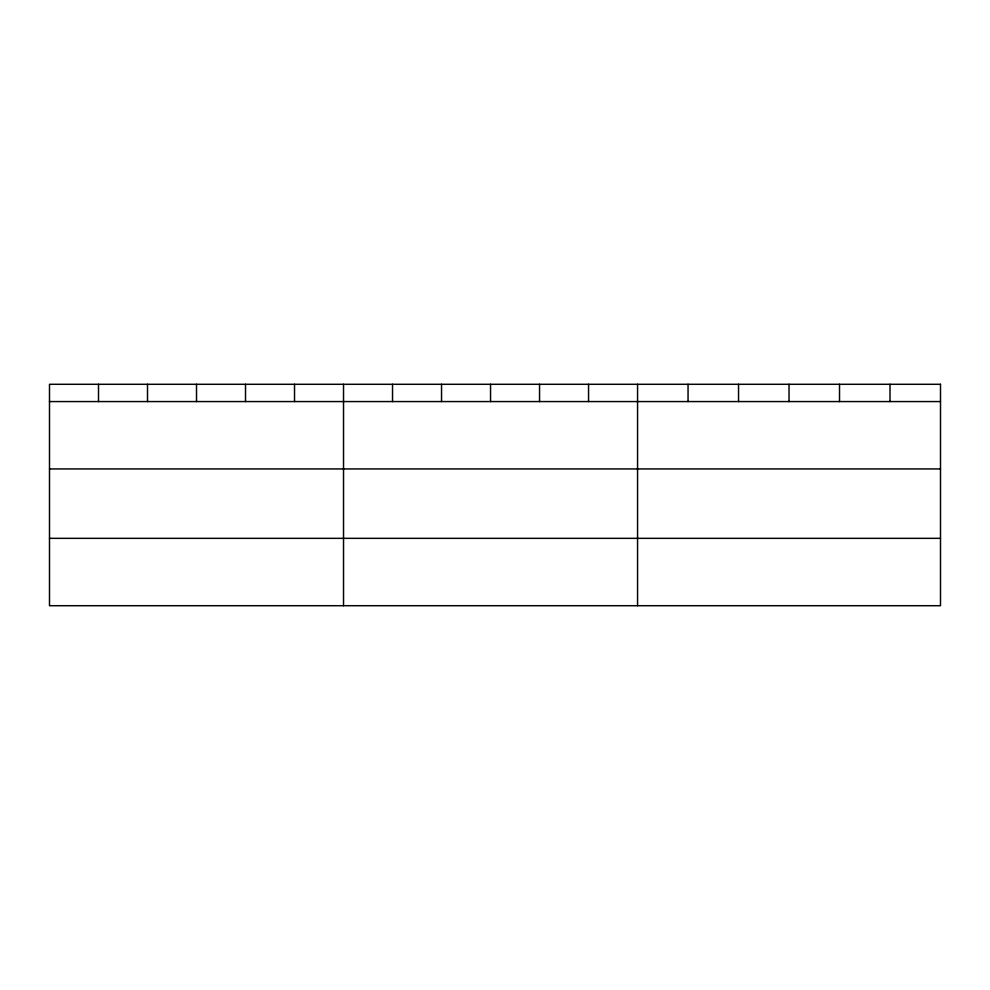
<?xml version="1.0" encoding="UTF-8"?>
<svg xmlns="http://www.w3.org/2000/svg" width="990" height="990" viewBox="0 0 990 990"><rect width="100%" height="100%" fill="white"/><g stroke="black" fill="none" stroke-linecap="round" stroke-linejoin="round"><path stroke-width="1.49" d="M49.5 401.569L940.5 401.569M49.5 468.938L940.5 468.938M49.5 538.337L940.5 538.337M890.01 384.293L890.01 401.569M839.52 384.293L839.52 401.569M789.03 384.293L789.03 401.569M738.54 384.293L738.54 401.569M688.05 384.293L688.05 401.569M637.56 384.293L637.56 605.707M588.555 384.293L588.555 401.569M539.55 384.293L539.55 401.569M490.545 384.293L490.545 401.569M441.54 384.293L441.54 401.569M392.535 384.293L392.535 401.569M343.53 384.293L343.53 605.707M294.525 384.293L294.525 401.569M245.52 384.293L245.52 401.569M196.515 384.293L196.515 401.569M147.51 384.293L147.51 401.569M98.505 384.293L98.505 401.569M940.5 384.293L49.5 384.293L49.5 605.707L940.5 605.707L940.5 384.293"/></g></svg>
